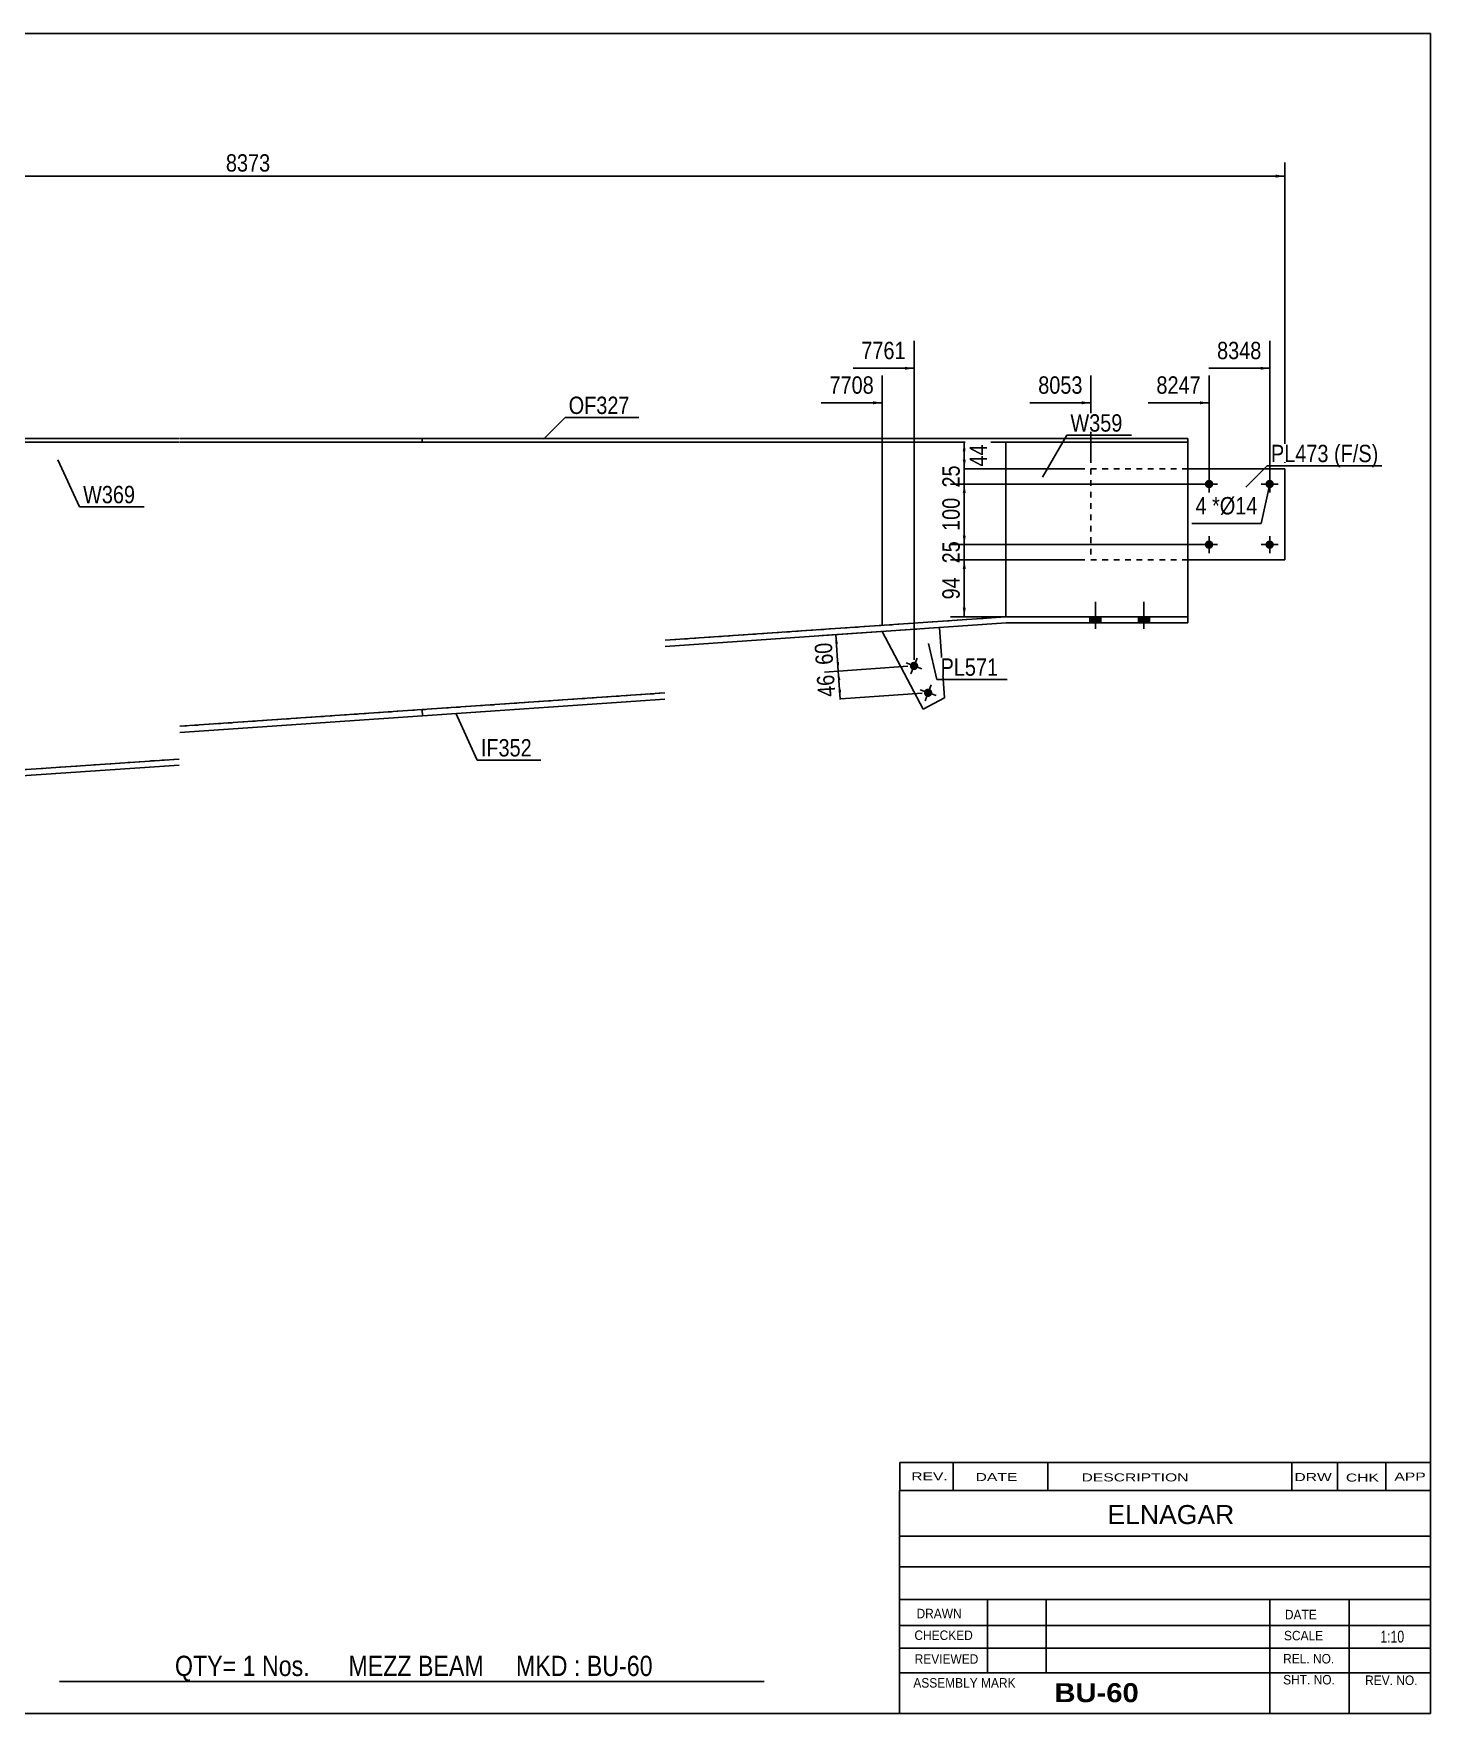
# Model space of a CAD drawing. Header units: millimetres. Extents: x -36 to 366, y -195 to 82.
# Drawn here: x 135.6 to 366.1, y -195.2 to 81.8 of the extents above; entities that cross this region are included whole.
import ezdxf

# ---------------------------------------------------------------- set-up
doc = ezdxf.new("R2010")
doc.units = ezdxf.units.MM
doc.linetypes.add('DXK_LINE_DOT1', pattern=[1.8814, 0.9407, -0.9407])
doc.styles.add('Arial', font='ARIAL.TTF', dxfattribs={"height": 0.2})
doc.styles.add('Arial Bold', font='ARIALBD.TTF', dxfattribs={"height": 0.2})
doc.styles.add('Arial Narrow', font='ARIALN.TTF', dxfattribs={"height": 0.2})

# ---------------------------------------------------------------- blocks, each defined once
blk = doc.blocks.new('Unknown-629107614-1211')
at = {"color": 5, "linetype": 'Continuous'}
for p, q in [((366.05, 81.78), (-33.95, 81.78)), ((-33.95, 81.78), (-33.95, -195.22)), ((366.05, -195.22), (366.05, 81.78)), ((-33.95, -195.22), (366.05, -195.22))]:
    blk.add_line(p, q, dxfattribs=at)
at = {"color": 174, "linetype": 'Continuous', "style": 'Arial'}
blk.add_text('Tekla structures', height=1.9102, rotation=90, dxfattribs=at).set_placement((-34.45, -194.72))
blk = doc.blocks.new('Part-629107614-1279 - 1232')
at = {"color": 2, "linetype": 'Continuous'}
for p, q in [((0, 15), (0, 14.4)), ((0, 15), (74.82, 15)), ((0, 14.4), (74.82, 14.4)), ((74.92, 15), (159.65, 15)), ((74.92, 14.4), (159.65, 14.4)), ((159.75, 15), (199.75, 15)), ((159.75, 14.4), (199.75, 14.4)), ((199.75, 15), (199.75, 14.4))]:
    blk.add_line(p, q, dxfattribs=at)
blk = doc.blocks.new('Part-629107614-1257 - 1232')
at = {"color": 7, "linetype": 'DXK_LINE_DOT1'}
for p, q in [((310.04, 10), (310.04, -5)), ((326.04, 10), (310.04, 10)), ((326.04, -5), (310.04, -5))]:
    blk.add_line(p, q, dxfattribs=at)
at = {"color": 2, "linetype": 'Continuous'}
for p, q in [((342.04, 10), (326.04, 10)), ((342.04, 10), (342.04, -5)), ((342.04, -5), (326.04, -5))]:
    blk.add_line(p, q, dxfattribs=at)
blk = doc.blocks.new('Bolt-629107614-1536 - 1232')
at = {"linetype": 'Continuous'}
for points in [[(309.89, -15.4), (311.69, -15.4), (311.69, -14.4), (309.89, -14.4)], [(309.89, -15.4), (311.69, -15.4), (311.69, -14.4), (309.89, -14.4)], [(317.89, -15.4), (319.69, -15.4), (319.69, -14.4), (317.89, -14.4)], [(317.89, -15.4), (319.69, -15.4), (319.69, -14.4), (317.89, -14.4)]]:
    blk.add_hatch(color=3, dxfattribs=at).paths.add_polyline_path(points)
at = {"color": 3, "linetype": 'Continuous'}
for p, q in [((310.79, -16.4), (310.79, -11.9)), ((310.79, -16.4), (310.79, -11.9)), ((318.79, -16.4), (318.79, -11.9)), ((318.79, -16.4), (318.79, -11.9)), ((309.89, -15.4), (309.89, -14.4)), ((309.89, -15.4), (309.89, -14.4)), ((311.69, -15.4), (311.69, -14.4)), ((311.69, -15.4), (311.69, -14.4)), ((317.89, -15.4), (317.89, -14.4)), ((317.89, -15.4), (317.89, -14.4)), ((319.69, -15.4), (319.69, -14.4)), ((319.69, -15.4), (319.69, -14.4))]:
    blk.add_line(p, q, dxfattribs=at)
blk = doc.blocks.new('Part-629107614-1301 - 1232')
at = {"color": 2, "linetype": 'Continuous'}
for p, q in [((199.75, 15), (199.75, 14.4)), ((199.75, 15), (239.75, 15)), ((199.75, 14.4), (239.75, 14.4)), ((239.85, 15), (326.04, 15)), ((239.85, 14.4), (326.04, 14.4)), ((326.04, 15), (326.04, 14.4))]:
    blk.add_line(p, q, dxfattribs=at)
blk = doc.blocks.new('Part-629107614-1345 - 1232')
at = {"color": 2, "linetype": 'Continuous'}
for p, q in [((119.65, -40.6), (119.65, 14.4)), ((296.04, 14.4), (296.04, -14.4))]:
    blk.add_line(p, q, dxfattribs=at)
at = {"color": 7, "linetype": 'DXK_LINE_DOT1'}
for p, q in [((119.65, 14.4), (159.65, 14.4)), ((159.75, 14.4), (239.75, 14.4)), ((239.85, 14.4), (296.04, 14.4)), ((296.04, -14.4), (239.85, -18.27)), ((239.75, -26.95), (159.75, -32.45)), ((159.65, -37.85), (119.65, -40.6))]:
    blk.add_line(p, q, dxfattribs=at)
blk = doc.blocks.new('Part-629107614-1367 - 1232')
at = {"color": 2, "linetype": 'Continuous'}
for p, q in [((30, -14.4), (0, -14.4)), ((0, -15.4), (0, -14.4)), ((29.97, -15.4), (0, -15.4)), ((74.82, -18.49), (29.97, -15.4)), ((74.82, -17.49), (30, -14.4)), ((199.75, -29.7), (159.75, -32.45)), ((199.82, -30.7), (199.75, -29.7)), ((199.82, -30.7), (159.75, -33.45)), ((119.65, -40.6), (74.92, -37.52)), ((119.65, -41.6), (74.92, -38.52)), ((159.65, -37.85), (119.65, -40.6)), ((159.65, -38.85), (119.65, -41.6))]:
    blk.add_line(p, q, dxfattribs=at)
blk = doc.blocks.new('Part-629107614-1389 - 1232')
at = {"color": 2, "linetype": 'Continuous'}
for p, q in [((296.04, -14.4), (239.85, -18.27)), ((296.08, -15.4), (239.85, -19.27)), ((326.04, -14.4), (296.04, -14.4)), ((326.04, -15.4), (296.08, -15.4)), ((326.04, -15.4), (326.04, -14.4)), ((239.75, -26.95), (199.75, -29.7)), ((199.82, -30.7), (199.75, -29.7)), ((239.75, -27.95), (199.82, -30.7))]:
    blk.add_line(p, q, dxfattribs=at)
blk = doc.blocks.new('Part-629107614-1411 - 1232')
at = {"color": 2, "linetype": 'Continuous'}
for p, q in [((296.04, 14.4), (296.04, -14.4)), ((326.04, 14.4), (326.04, -14.4))]:
    blk.add_line(p, q, dxfattribs=at)
at = {"color": 7, "linetype": 'DXK_LINE_DOT1'}
for p, q in [((296.04, 14.4), (326.04, 14.4)), ((296.04, -14.4), (326.04, -14.4))]:
    blk.add_line(p, q, dxfattribs=at)
blk = doc.blocks.new('Bolt-629107614-1546 - 1232')
at = {"linetype": 'Continuous'}
blk.add_hatch(color=3, dxfattribs=at).paths.add_polyline_path([(281.52, -22.75, -1), (280.22, -22.24, -1)])
at = {"color": 3, "linetype": 'Continuous'}
for p, q in [((282.17, -23), (279.56, -21.98)), ((281.38, -21.19), (280.36, -23.8))]:
    blk.add_line(p, q, dxfattribs=at)
blk = doc.blocks.new('Bolt-629107614-1463 - 1232')
at = {"linetype": 'Continuous'}
for points in [[(328.84, 7.5, -1), (330.24, 7.5, -1)], [(338.84, 7.5, -1), (340.24, 7.5, -1)], [(328.84, -2.5, -1), (330.24, -2.5, -1)], [(338.84, -2.5, -1), (340.24, -2.5, -1)]]:
    blk.add_hatch(color=3, dxfattribs=at).paths.add_polyline_path(points)
at = {"color": 3, "linetype": 'Continuous'}
for p, q in [((329.54, 6.1), (329.54, 8.9)), ((339.54, 6.1), (339.54, 8.9)), ((328.14, 7.5), (330.94, 7.5)), ((338.14, 7.5), (340.94, 7.5)), ((328.14, -2.5), (330.94, -2.5)), ((329.54, -3.9), (329.54, -1.1)), ((338.14, -2.5), (340.94, -2.5)), ((339.54, -3.9), (339.54, -1.1))]:
    blk.add_line(p, q, dxfattribs=at)
blk = doc.blocks.new('Bolt-629107614-1552 - 1232')
at = {"linetype": 'Continuous'}
blk.add_hatch(color=3, dxfattribs=at).paths.add_polyline_path([(283.85, -27.16, -1), (282.54, -26.68, -1)])
at = {"color": 3, "linetype": 'Continuous'}
for p, q in [((284.51, -27.4), (281.88, -26.43)), ((283.68, -25.6), (282.71, -28.23))]:
    blk.add_line(p, q, dxfattribs=at)
blk = doc.blocks.new('Part-629107614-1713 - 1232')
at = {"color": 7, "linetype": 'DXK_LINE_DOT1'}
blk.add_line((285.1, -16.16), (275.62, -16.81), dxfattribs=at)
at = {"color": 2, "linetype": 'Continuous'}
for p, q in [((285.9, -27.76), (285.1, -16.16)), ((275.62, -16.81), (282.36, -29.62)), ((282.36, -29.62), (285.9, -27.76))]:
    blk.add_line(p, q, dxfattribs=at)
blk = doc.blocks.new('StraightDimension-629107614-1639 - 1232')
at = {"linetype": 'Continuous'}
for points in [[(1.5, 58.02), (0, 58.27), (1.5, 58.52)], [(340.54, 58.52), (342.04, 58.27), (340.54, 58.02)]]:
    blk.add_hatch(color=7, dxfattribs=at).paths.add_polyline_path(points)
at = {"color": 7, "linetype": 'Continuous'}
for p, q in [((0, 16), (0, 60.52)), ((0, 58.27), (342.04, 58.27)), ((342.04, 11), (342.04, 60.52))]:
    blk.add_line(p, q, dxfattribs=at)
at = {"color": 0}
blk.add_wipeout([(175.28, 58.42), (175.28, 62.62), (166.77, 62.62), (166.77, 58.42)], dxfattribs=at)
at = {"color": 3, "style": 'Arial Narrow'}
blk.add_text('8373', height=2.863, dxfattribs=at).set_placement((167.37, 59.02))
blk = doc.blocks.new('StraightDimension-629107614-2710 - 1232')
at = {"linetype": 'Continuous'}
for points in [[(268.23, -24.86), (268.38, -23.35), (268.73, -24.83)], [(268.84, -26.4), (268.69, -27.91), (268.34, -26.44)]]:
    blk.add_hatch(color=7, dxfattribs=at).paths.add_polyline_path(points)
at = {"color": 7, "linetype": 'Continuous'}
for p, q in [((279.87, -22.56), (266.13, -23.51)), ((268.69, -27.91), (268.38, -23.35)), ((282.2, -26.99), (266.45, -28.07))]:
    blk.add_line(p, q, dxfattribs=at)
at = {"color": 0}
blk.add_wipeout([(268.22, -23.22), (264.03, -23.51), (264.36, -28.35), (268.55, -28.07)], dxfattribs=at)
at = {"color": 3, "style": 'Arial Narrow'}
blk.add_text('46', height=2.863, rotation=93.9364, dxfattribs=at).set_placement((267.91, -27.51))
blk = doc.blocks.new('StraightDimension-629107614-1584 - 1232')
at = {"linetype": 'Continuous'}
for points in [[(288.91, 12.9), (289.16, 14.4), (289.41, 12.9)], [(289.41, 11.5), (289.16, 10), (288.91, 11.5)]]:
    blk.add_hatch(color=7, dxfattribs=at).paths.add_polyline_path(points)
at = {"color": 7, "linetype": 'Continuous'}
for p, q in [((301.32, 14.4), (286.76, 14.4)), ((289.16, 10), (289.16, 14.4)), ((309.04, 10), (286.76, 10))]:
    blk.add_line(p, q, dxfattribs=at)
at = {"color": 0}
blk.add_wipeout([(293.51, 14.63), (289.31, 14.63), (289.31, 9.77), (293.51, 9.77)], dxfattribs=at)
at = {"color": 3, "style": 'Arial Narrow'}
blk.add_text('44', height=2.863, rotation=90.0002, dxfattribs=at).set_placement((292.91, 10.37))
blk = doc.blocks.new('StraightDimension-629107614-1618 - 1232')
at = {"linetype": 'Continuous'}
for points in [[(289.41, -1), (289.16, -2.5), (288.91, -1)], [(288.91, -6.5), (289.16, -5), (289.41, -6.5)]]:
    blk.add_hatch(color=7, dxfattribs=at).paths.add_polyline_path(points)
at = {"color": 7, "linetype": 'Continuous'}
for p, q in [((328.54, -2.5), (286.91, -2.5)), ((289.16, -5), (289.16, -2.5)), ((309.04, -5), (286.91, -5))]:
    blk.add_line(p, q, dxfattribs=at)
at = {"color": 0}
blk.add_wipeout([(289.01, -1.32), (284.81, -1.32), (284.81, -6.18), (289.01, -6.18)], dxfattribs=at)
at = {"color": 3, "style": 'Arial Narrow'}
blk.add_text('25', height=2.863, rotation=90.0002, dxfattribs=at).set_placement((288.41, -5.58))
blk = doc.blocks.new('StraightDimension-629107614-1628 - 1232')
at = {"linetype": 'Continuous'}
for points in [[(288.91, -6.5), (289.16, -5), (289.41, -6.5)], [(289.41, -12.9), (289.16, -14.4), (288.91, -12.9)]]:
    blk.add_hatch(color=7, dxfattribs=at).paths.add_polyline_path(points)
at = {"color": 7, "linetype": 'Continuous'}
for p, q in [((309.04, -5), (286.91, -5)), ((289.16, -14.4), (289.16, -5)), ((301.45, -14.4), (286.91, -14.4))]:
    blk.add_line(p, q, dxfattribs=at)
at = {"color": 0}
blk.add_wipeout([(289.01, -7.27), (284.81, -7.27), (284.81, -12.13), (289.01, -12.13)], dxfattribs=at)
at = {"color": 3, "style": 'Arial Narrow'}
blk.add_text('94', height=2.863, rotation=90.0002, dxfattribs=at).set_placement((288.41, -11.53))
blk = doc.blocks.new('StraightDimension-629107614-1598 - 1232')
at = {"linetype": 'Continuous'}
for points in [[(289.41, 11.5), (289.16, 10), (288.91, 11.5)], [(288.91, 6), (289.16, 7.5), (289.41, 6)]]:
    blk.add_hatch(color=7, dxfattribs=at).paths.add_polyline_path(points)
at = {"color": 7, "linetype": 'Continuous'}
for p, q in [((309.04, 10), (286.91, 10)), ((289.16, 7.5), (289.16, 10)), ((328.54, 7.5), (286.91, 7.5))]:
    blk.add_line(p, q, dxfattribs=at)
at = {"color": 0}
blk.add_wipeout([(289.01, 11.18), (284.81, 11.18), (284.81, 6.32), (289.01, 6.32)], dxfattribs=at)
at = {"color": 3, "style": 'Arial Narrow'}
blk.add_text('25', height=2.863, rotation=90.0002, dxfattribs=at).set_placement((288.41, 6.92))
blk = doc.blocks.new('StraightDimension-629107614-2472 - 1232')
at = {"linetype": 'Continuous'}
blk.add_hatch(color=7, dxfattribs=at).paths.add_polyline_path([(338.04, 26.84), (339.54, 26.59), (338.04, 26.34)])
at = {"color": 7, "linetype": 'Continuous'}
for p, q in [((339.54, 8.5), (339.54, 31.09)), ((329.48, 26.59), (339.54, 26.59))]:
    blk.add_line(p, q, dxfattribs=at)
at = {"color": 0}
blk.add_wipeout([(338.77, 27.49), (338.77, 31.69), (330.26, 31.69), (330.26, 27.49)], dxfattribs=at)
at = {"color": 3, "style": 'Arial Narrow'}
blk.add_text('8348', height=2.863, dxfattribs=at).set_placement((330.86, 28.09))
blk = doc.blocks.new('StraightDimension-629107614-1608 - 1232')
at = {"linetype": 'Continuous'}
for points in [[(288.91, 6), (289.16, 7.5), (289.41, 6)], [(289.41, -1), (289.16, -2.5), (288.91, -1)]]:
    blk.add_hatch(color=7, dxfattribs=at).paths.add_polyline_path(points)
at = {"color": 7, "linetype": 'Continuous'}
for p, q in [((328.54, 7.5), (286.91, 7.5)), ((289.16, -2.5), (289.16, 7.5)), ((328.54, -2.5), (286.91, -2.5))]:
    blk.add_line(p, q, dxfattribs=at)
at = {"color": 0}
blk.add_wipeout([(289.01, 5.84), (284.81, 5.84), (284.81, -0.84), (289.01, -0.84)], dxfattribs=at)
at = {"color": 3, "style": 'Arial Narrow'}
blk.add_text('100', height=2.863, rotation=90.0002, dxfattribs=at).set_placement((288.41, -0.24))
blk = doc.blocks.new('StraightDimension-629107614-2473 - 1232')
at = {"linetype": 'Continuous'}
blk.add_hatch(color=7, dxfattribs=at).paths.add_polyline_path([(328.04, 21.14), (329.54, 20.89), (328.04, 20.64)])
at = {"color": 7, "linetype": 'Continuous'}
for p, q in [((329.54, 8.5), (329.54, 25.39)), ((319.48, 20.89), (329.54, 20.89))]:
    blk.add_line(p, q, dxfattribs=at)
at = {"color": 0}
blk.add_wipeout([(328.77, 21.79), (328.77, 25.99), (320.26, 25.99), (320.26, 21.79)], dxfattribs=at)
at = {"color": 3, "style": 'Arial Narrow'}
blk.add_text('8247', height=2.863, dxfattribs=at).set_placement((320.86, 22.39))
blk = doc.blocks.new('StraightDimension-629107614-2474 - 1232')
at = {"linetype": 'Continuous'}
blk.add_hatch(color=7, dxfattribs=at).paths.add_polyline_path([(308.54, 21.14), (310.04, 20.89), (308.54, 20.64)])
at = {"color": 7, "linetype": 'Continuous'}
for p, q in [((310.04, 11), (310.04, 25.39)), ((299.98, 20.89), (310.04, 20.89))]:
    blk.add_line(p, q, dxfattribs=at)
at = {"color": 0}
blk.add_wipeout([(309.27, 21.79), (309.27, 25.99), (300.76, 25.99), (300.76, 21.79)], dxfattribs=at)
at = {"color": 3, "style": 'Arial Narrow'}
blk.add_text('8053', height=2.863, dxfattribs=at).set_placement((301.36, 22.39))
blk = doc.blocks.new('StraightDimension-629107614-2475 - 1232')
at = {"linetype": 'Continuous'}
blk.add_hatch(color=7, dxfattribs=at).paths.add_polyline_path([(279.37, 26.84), (280.87, 26.59), (279.37, 26.34)])
at = {"color": 7, "linetype": 'Continuous'}
for p, q in [((280.87, -21.49), (280.87, 31.09)), ((270.81, 26.59), (280.87, 26.59))]:
    blk.add_line(p, q, dxfattribs=at)
at = {"color": 0}
blk.add_wipeout([(280.09, 27.49), (280.09, 31.69), (271.58, 31.69), (271.58, 27.49)], dxfattribs=at)
at = {"color": 3, "style": 'Arial Narrow'}
blk.add_text('7761', height=2.863, dxfattribs=at).set_placement((272.18, 28.09))
blk = doc.blocks.new('StraightDimension-629107614-2476 - 1232')
at = {"linetype": 'Continuous'}
blk.add_hatch(color=7, dxfattribs=at).paths.add_polyline_path([(274.12, 21.14), (275.62, 20.89), (274.12, 20.64)])
at = {"color": 7, "linetype": 'Continuous'}
for p, q in [((275.62, -15.81), (275.62, 25.39)), ((265.56, 20.89), (275.62, 20.89))]:
    blk.add_line(p, q, dxfattribs=at)
at = {"color": 0}
blk.add_wipeout([(274.84, 21.79), (274.84, 25.99), (266.33, 25.99), (266.33, 21.79)], dxfattribs=at)
at = {"color": 3, "style": 'Arial Narrow'}
blk.add_text('7708', height=2.863, dxfattribs=at).set_placement((266.93, 22.39))
blk = doc.blocks.new('StraightDimension-629107614-2709 - 1232')
at = {"linetype": 'Continuous'}
for points in [[(267.82, -18.85), (267.96, -17.33), (268.32, -18.81)], [(268.52, -21.84), (268.38, -23.35), (268.02, -21.87)]]:
    blk.add_hatch(color=7, dxfattribs=at).paths.add_polyline_path(points)
at = {"color": 7, "linetype": 'Continuous'}
for p, q in [((279.46, -16.54), (265.72, -17.49)), ((268.38, -23.35), (267.96, -17.33)), ((279.87, -22.56), (266.13, -23.51))]:
    blk.add_line(p, q, dxfattribs=at)
at = {"color": 0}
blk.add_wipeout([(267.85, -17.93), (263.66, -18.22), (264, -23.06), (268.19, -22.78)], dxfattribs=at)
at = {"color": 3, "style": 'Arial Narrow'}
blk.add_text('60', height=2.863, rotation=93.9364, dxfattribs=at).set_placement((267.55, -22.22))
blk = doc.blocks.new('CBS_CALLOFF-629107614-2764')
at = {"color": 7, "linetype": 'Continuous'}
blk.add_line((139.93, -189.96), (256.16, -189.97), dxfattribs=at)
at = {"color": 3, "linetype": 'Continuous', "style": 'Arial Narrow'}
blk.add_text('QTY= 1 Nos.      MEZZ BEAM     MKD : BU-60', height=3.3405, dxfattribs=at).set_placement((158.96, -189.06))
blk = doc.blocks.new('CBS_NAME_BLOG-629107614-2765')
at = {"color": 7, "linetype": 'Continuous'}
for p, q in [((278.46, -158.47), (365.98, -158.47)), ((278.46, -195.18), (278.46, -158.48)), ((278.46, -166.01), (365.98, -166.01)), ((278.53, -171.06), (366.05, -171.06)), ((278.46, -176.44), (365.98, -176.44)), ((292.98, -188.54), (292.98, -176.44)), ((302.67, -188.52), (302.67, -176.45)), ((339.58, -195.18), (339.58, -176.45)), ((352.63, -195.18), (352.63, -176.44)), ((278.47, -180.74), (366.05, -180.72)), ((278.46, -184.48), (365.98, -184.48)), ((278.46, -188.53), (365.98, -188.53)), ((278.46, -195.22), (366.05, -195.22))]:
    blk.add_line(p, q, dxfattribs=at)
at = {"color": 3, "linetype": 'Continuous', "style": 'Arial'}
blk.add_text('ELNAGAR', height=3.133, dxfattribs=at).set_placement((312.78, -164))
at = {"color": 3, "linetype": 'Continuous'}
for s, height, style, width, p in [('DRAWN', 1.566, 'Arial', 0.9, (281.29, -179.54)), ('DATE', 1.566, 'Arial', 0.9, (342.05, -179.71)), ('CHECKED', 1.566, 'Arial', 0.9, (280.94, -183.12)), ('SCALE', 1.566, 'Arial', 0.9, (341.9, -183.18)), ('1:10', 1.957, 'Arial Narrow', 0.9, (357.79, -183.54)), ('REVIEWED', 1.566, 'Arial', 0.9, (280.98, -187.04)), ('REL. NO.', 1.566, 'Arial', 0.9, (341.76, -186.99)), ('ASSEMBLY MARK', 1.5663, 'Arial', 0.9, (280.76, -190.97)), ('BU-60', 3.131, 'Arial Bold', 1.1, (304.04, -193.37)), ('SHT. NO.', 1.566, 'Arial', 0.9, (341.76, -190.45)), ('REV. NO.', 1.566, 'Arial', 0.9, (355.28, -190.54))]:
    blk.add_text(s, height=height, dxfattribs=dict(at, style=style, width=width)).set_placement(p)
blk = doc.blocks.new('CBS_REVISION-629107614-2766')
at = {"color": 7, "linetype": 'Continuous'}
for p, q in [((278.54, -153.84), (366.04, -153.84)), ((278.54, -153.84), (278.54, -158.47)), ((287.34, -153.84), (287.34, -158.47)), ((302.93, -153.84), (302.93, -158.41)), ((343.19, -153.84), (343.19, -158.47)), ((350.73, -153.84), (350.73, -158.47)), ((358.68, -153.84), (358.68, -158.47)), ((278.54, -158.47), (366.04, -158.47))]:
    blk.add_line(p, q, dxfattribs=at)
at = {"color": 7, "style": 'Arial Narrow', "width": 1.7}
for s, height, p in [('REV.', 1.326, (280.41, -156.8)), ('DATE', 1.326, (291.03, -156.91)), ('DESCRIPTION', 1.3257, (308.51, -156.97)), ('DRW', 1.326, (343.62, -156.91)), ('CHK', 1.326, (352.11, -157)), ('APP', 1.326, (360.11, -156.84))]:
    blk.add_text(s, height=height, dxfattribs=at).set_placement(p)
blk = doc.blocks.new('Mark-629107614-1252 - 1232')
at = {"color": 0}
blk.add_wipeout([(349.25, 11.11), (349.25, 14.11), (339.75, 14.11), (339.75, 11.11)], dxfattribs=at)
blk.add_wipeout([(349.25, 11.11), (349.25, 14.11), (339.75, 14.11), (339.75, 11.11)], dxfattribs=at)
at = {"color": 7, "linetype": 'Continuous'}
blk.add_line((335.61, 6.97), (339.15, 10.51), dxfattribs=at)
at = {"color": 0}
blk.add_wipeout([(357.45, 11.11), (357.45, 14.11), (350.15, 14.11), (350.15, 11.11)], dxfattribs=at)
blk.add_wipeout([(357.45, 11.11), (357.45, 14.11), (350.15, 14.11), (350.15, 11.11)], dxfattribs=at)
at = {"color": 7, "linetype": 'Continuous'}
blk.add_line((339.15, 10.51), (358.05, 10.51), dxfattribs=at)
at = {"color": 3, "style": 'Arial Narrow'}
for s, p in [('PL473', (339.75, 11.11)), ('(F/', (350.15, 11.11)), ('S)', (354.17, 11.11))]:
    blk.add_text(s, height=2.863, dxfattribs=at).set_placement(p)
blk = doc.blocks.new('Mark-629107614-1297 - 1232')
at = {"color": 0}
blk.add_wipeout([(233.96, 19.05), (233.96, 22.05), (223.91, 22.05), (223.91, 19.05)], dxfattribs=at)
blk.add_wipeout([(233.96, 19.05), (233.96, 22.05), (223.91, 22.05), (223.91, 19.05)], dxfattribs=at)
at = {"color": 7, "linetype": 'Continuous'}
for p, q in [((219.77, 14.91), (223.31, 18.45)), ((223.31, 18.45), (235.46, 18.45))]:
    blk.add_line(p, q, dxfattribs=at)
at = {"color": 3, "style": 'Arial Narrow'}
blk.add_text('OF327', height=2.863, dxfattribs=at).set_placement((223.91, 19.05))
blk = doc.blocks.new('Mark-629107614-1341 - 1232')
at = {"color": 0}
blk.add_wipeout([(152.39, 4.33), (152.39, 7.33), (143.81, 7.33), (143.81, 4.33)], dxfattribs=at)
blk.add_wipeout([(152.39, 4.33), (152.39, 7.33), (143.81, 7.33), (143.81, 4.33)], dxfattribs=at)
at = {"color": 7, "linetype": 'Continuous'}
for p, q in [((139.67, 11.47), (143.21, 3.73)), ((143.21, 3.73), (153.89, 3.73))]:
    blk.add_line(p, q, dxfattribs=at)
at = {"color": 3, "style": 'Arial Narrow'}
blk.add_text('W369', height=2.863, dxfattribs=at).set_placement((143.81, 4.33))
blk = doc.blocks.new('Mark-629107614-1385 - 1232')
at = {"color": 0}
blk.add_wipeout([(217.82, -37.43), (217.82, -34.43), (209.42, -34.43), (209.42, -37.43)], dxfattribs=at)
blk.add_wipeout([(217.82, -37.43), (217.82, -34.43), (209.42, -34.43), (209.42, -37.43)], dxfattribs=at)
at = {"color": 7, "linetype": 'Continuous'}
for p, q in [((205.28, -30.29), (208.82, -38.03)), ((208.82, -38.03), (219.32, -38.03))]:
    blk.add_line(p, q, dxfattribs=at)
at = {"color": 3, "style": 'Arial Narrow'}
blk.add_text('IF352', height=2.863, dxfattribs=at).set_placement((209.42, -37.43))
blk = doc.blocks.new('Mark-629107614-1407 - 1232')
at = {"color": 0}
blk.add_wipeout([(315.26, 16.14), (315.26, 19.14), (306.67, 19.14), (306.67, 16.14)], dxfattribs=at)
blk.add_wipeout([(315.26, 16.14), (315.26, 19.14), (306.67, 19.14), (306.67, 16.14)], dxfattribs=at)
at = {"color": 7, "linetype": 'Continuous'}
for p, q in [((302.07, 8.61), (306.07, 15.54)), ((306.07, 15.54), (316.76, 15.54))]:
    blk.add_line(p, q, dxfattribs=at)
at = {"color": 3, "style": 'Arial Narrow'}
blk.add_text('W359', height=2.863, dxfattribs=at).set_placement((306.67, 16.14))
blk = doc.blocks.new('Mark-629107614-1459 - 1232')
at = {"color": 7, "linetype": 'Continuous'}
blk.add_line((326.71, 0.99), (338.13, 0.99), dxfattribs=at)
at = {"color": 0}
blk.add_wipeout([(329.14, 2.49), (329.14, 5.49), (327.31, 5.49), (327.31, 2.49)], dxfattribs=at)
blk.add_wipeout([(329.14, 2.49), (329.14, 5.49), (327.31, 5.49), (327.31, 2.49)], dxfattribs=at)
blk.add_wipeout([(331.31, 2.49), (331.31, 5.49), (330.04, 5.49), (330.04, 2.49)], dxfattribs=at)
blk.add_wipeout([(331.31, 2.49), (331.31, 5.49), (330.04, 5.49), (330.04, 2.49)], dxfattribs=at)
at = {"color": 3, "style": 'Arial Narrow'}
blk.add_text('4', height=2.86, dxfattribs=at).set_placement((327.31, 2.49))
at = {"color": 0}
blk.add_wipeout([(337.53, 2.49), (337.53, 5.49), (331.31, 5.49), (331.31, 2.49)], dxfattribs=at)
blk.add_wipeout([(337.53, 2.49), (337.53, 5.49), (331.31, 5.49), (331.31, 2.49)], dxfattribs=at)
at = {"color": 7, "linetype": 'Continuous'}
blk.add_line((339.54, 7.5), (338.13, 0.99), dxfattribs=at)
at = {"color": 3, "style": 'Arial Narrow'}
for s, height, p in [('*', 2.86, (330.04, 2.49)), ('Ø14', 2.863, (331.31, 2.49))]:
    blk.add_text(s, height=height, dxfattribs=at).set_placement(p)
blk = doc.blocks.new('Mark-629107614-1719 - 1232')
at = {"color": 0}
blk.add_wipeout([(294.75, -24.12), (294.75, -21.12), (285.25, -21.12), (285.25, -24.12)], dxfattribs=at)
blk.add_wipeout([(294.75, -24.12), (294.75, -21.12), (285.25, -21.12), (285.25, -24.12)], dxfattribs=at)
at = {"color": 7, "linetype": 'Continuous'}
for p, q in [((283.28, -18.78), (284.65, -24.72)), ((284.65, -24.72), (296.25, -24.72))]:
    blk.add_line(p, q, dxfattribs=at)
at = {"color": 3, "style": 'Arial Narrow'}
blk.add_text('PL571', height=2.863, dxfattribs=at).set_placement((285.25, -24.12))

msp = doc.modelspace()

# ---------------------------------------------------------------- block references
for name in ['Unknown-629107614-1211', 'Part-629107614-1279 - 1232', 'Part-629107614-1345 - 1232', 'Part-629107614-1301 - 1232', 'Part-629107614-1411 - 1232', 'Part-629107614-1257 - 1232', 'Bolt-629107614-1463 - 1232', 'Bolt-629107614-1536 - 1232', 'Part-629107614-1367 - 1232', 'Part-629107614-1389 - 1232', 'Part-629107614-1713 - 1232', 'Bolt-629107614-1546 - 1232', 'Bolt-629107614-1552 - 1232', 'CBS_REVISION-629107614-2766', 'CBS_NAME_BLOG-629107614-2765', 'CBS_CALLOFF-629107614-2764']:
    msp.add_blockref(name, (0, 0))

# ---------------------------------------------------------------- next in the draw order: block references
for name in ['StraightDimension-629107614-1639 - 1232', 'StraightDimension-629107614-1618 - 1232', 'StraightDimension-629107614-2710 - 1232', 'Mark-629107614-1385 - 1232']:
    msp.add_blockref(name, (0, 0))

# ---------------------------------------------------------------- next in the draw order: block references
for name in ['StraightDimension-629107614-2475 - 1232', 'Mark-629107614-1297 - 1232', 'StraightDimension-629107614-1584 - 1232', 'Mark-629107614-1341 - 1232', 'StraightDimension-629107614-1628 - 1232', 'Mark-629107614-1719 - 1232']:
    msp.add_blockref(name, (0, 0))

# ---------------------------------------------------------------- next in the draw order: block references
for name in ['StraightDimension-629107614-2476 - 1232', 'StraightDimension-629107614-1598 - 1232']:
    msp.add_blockref(name, (0, 0))

# ---------------------------------------------------------------- next in the draw order: block references
for name in ['StraightDimension-629107614-2472 - 1232', 'StraightDimension-629107614-2474 - 1232', 'StraightDimension-629107614-2709 - 1232']:
    msp.add_blockref(name, (0, 0))

# ---------------------------------------------------------------- next in the draw order: block references
for name in ['Mark-629107614-1252 - 1232', 'StraightDimension-629107614-1608 - 1232']:
    msp.add_blockref(name, (0, 0))

# ---------------------------------------------------------------- next in the draw order: block references
for name in ['StraightDimension-629107614-2473 - 1232', 'Mark-629107614-1407 - 1232']:
    msp.add_blockref(name, (0, 0))

# ---------------------------------------------------------------- next in the draw order: block references
msp.add_blockref('Mark-629107614-1459 - 1232', (0, 0))

doc.saveas('drawing.dxf')
